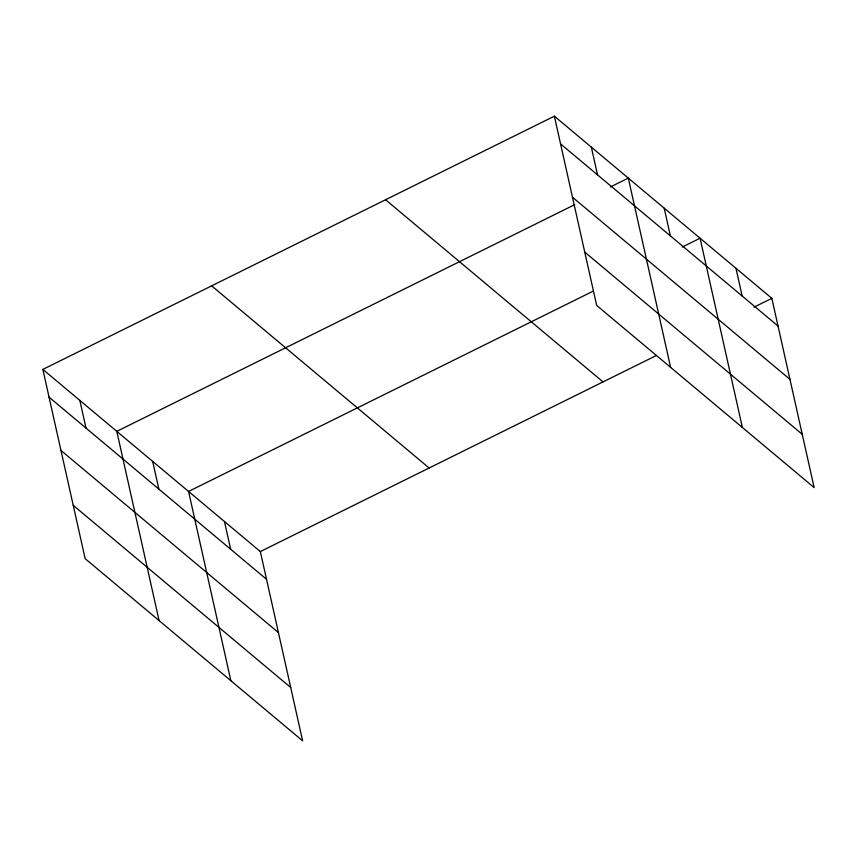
<?xml version="1.0" encoding="UTF-8"?>
<svg xmlns="http://www.w3.org/2000/svg" width="857" height="857" viewBox="0 0 857 857"><rect width="100%" height="100%" fill="white"/><g stroke="black" fill="none" stroke-linecap="round" stroke-linejoin="round"><path stroke-width="1.29" d="M42.85 369.41L260.335 551.576L302.628 740.823L85.154 558.657L42.85 369.41L554.372 116.177L771.846 298.343L814.15 487.59L596.665 305.424L554.372 116.177M574.822 204.598L116.798 431.35L159.091 620.597M610.484 186.944L628.31 178.117L670.613 367.364M593.098 291.187L188.561 491.457L230.865 680.704M682.247 247.052L700.083 238.225L742.376 427.472M260.335 551.576L656.537 355.419M754.021 307.17L771.846 298.343M560.564 143.901L778.049 326.067M572.476 197.206L789.961 379.362M584.753 252.119L802.238 434.285M385.564 199.745L603.049 381.911M211.647 285.842L429.132 468.008M49.042 397.134L266.527 579.3M60.965 450.439L278.439 632.595M73.241 505.351L290.716 687.518M735.959 268.284L742.162 296.008M664.196 208.165L670.388 235.889M591.341 147.147L597.533 174.871M224.448 521.517L230.64 549.241M152.675 461.398L158.877 489.122M79.819 400.38L86.021 428.104"/></g></svg>
